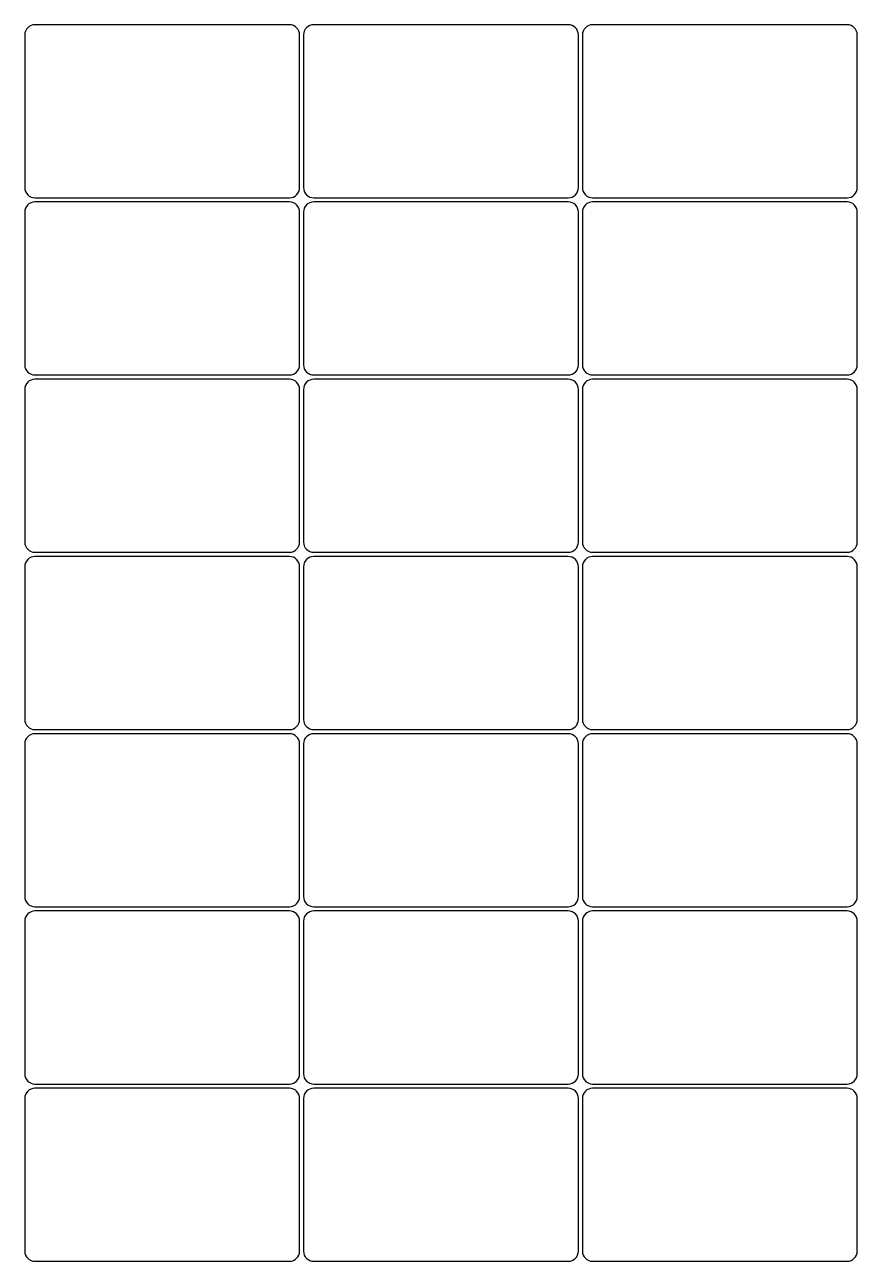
# Model space of a CAD drawing. Header units: inches. Extents: x 0.9 to 11.1, y -16.6 to -1.4.
import ezdxf

# ---------------------------------------------------------------- set-up
doc = ezdxf.new("R2010")
doc.units = ezdxf.units.IN

msp = doc.modelspace()

# ---------------------------------------------------------------- linework, layer by layer
for points in [[(4.14, -3.532, 0.414214), (4.265, -3.407), (4.265, -1.532, 0.414214), (4.14, -1.407), (1.015, -1.407, 0.414214), (0.89, -1.532), (0.89, -3.407, 0.414214), (1.015, -3.532)], [(7.563, -3.532, 0.414214), (7.688, -3.407), (7.688, -1.532, 0.414214), (7.563, -1.407), (4.438, -1.407, 0.414214), (4.313, -1.532), (4.313, -3.407, 0.414214), (4.438, -3.532)], [(10.987, -3.532, 0.414214), (11.112, -3.407), (11.112, -1.532, 0.414214), (10.987, -1.407), (7.862, -1.407, 0.414214), (7.737, -1.532), (7.737, -3.407, 0.414214), (7.862, -3.532)], [(4.14, -5.708, 0.414214), (4.265, -5.583), (4.265, -3.708, 0.414214), (4.14, -3.583), (1.015, -3.583, 0.414214), (0.89, -3.708), (0.89, -5.583, 0.414214), (1.015, -5.708)], [(7.563, -5.708, 0.414214), (7.688, -5.583), (7.688, -3.708, 0.414214), (7.563, -3.583), (4.438, -3.583, 0.414214), (4.313, -3.708), (4.313, -5.583, 0.414214), (4.438, -5.708)], [(10.987, -5.708, 0.414214), (11.112, -5.583), (11.112, -3.708, 0.414214), (10.987, -3.583), (7.862, -3.583, 0.414214), (7.737, -3.708), (7.737, -5.583, 0.414214), (7.862, -5.708)], [(4.14, -7.885, 0.414214), (4.265, -7.76), (4.265, -5.885, 0.414214), (4.14, -5.76), (1.015, -5.76, 0.414214), (0.89, -5.885), (0.89, -7.76, 0.414214), (1.015, -7.885)], [(7.563, -7.885, 0.414214), (7.688, -7.76), (7.688, -5.885, 0.414214), (7.563, -5.76), (4.438, -5.76, 0.414214), (4.313, -5.885), (4.313, -7.76, 0.414214), (4.438, -7.885)], [(10.987, -7.885, 0.414214), (11.112, -7.76), (11.112, -5.885, 0.414214), (10.987, -5.76), (7.862, -5.76, 0.414214), (7.737, -5.885), (7.737, -7.76, 0.414214), (7.862, -7.885)], [(4.14, -10.062, 0.414214), (4.265, -9.937), (4.265, -8.062, 0.414214), (4.14, -7.937), (1.015, -7.937, 0.414214), (0.89, -8.062), (0.89, -9.937, 0.414214), (1.015, -10.062)], [(7.563, -10.062, 0.414214), (7.688, -9.937), (7.688, -8.062, 0.414214), (7.563, -7.937), (4.438, -7.937, 0.414214), (4.313, -8.062), (4.313, -9.937, 0.414214), (4.438, -10.062)], [(10.987, -10.062, 0.414214), (11.112, -9.937), (11.112, -8.062, 0.414214), (10.987, -7.937), (7.862, -7.937, 0.414214), (7.737, -8.062), (7.737, -9.937, 0.414214), (7.862, -10.062)], [(4.14, -12.238, 0.414214), (4.265, -12.113), (4.265, -10.238, 0.414214), (4.14, -10.113), (1.015, -10.113, 0.414214), (0.89, -10.238), (0.89, -12.113, 0.414214), (1.015, -12.238)], [(7.563, -12.238, 0.414214), (7.688, -12.113), (7.688, -10.238, 0.414214), (7.563, -10.113), (4.438, -10.113, 0.414214), (4.313, -10.238), (4.313, -12.113, 0.414214), (4.438, -12.238)], [(10.987, -12.238, 0.414214), (11.112, -12.113), (11.112, -10.238, 0.414214), (10.987, -10.113), (7.862, -10.113, 0.414214), (7.737, -10.238), (7.737, -12.113, 0.414214), (7.862, -12.238)], [(4.14, -14.415, 0.414214), (4.265, -14.29), (4.265, -12.415, 0.414214), (4.14, -12.29), (1.015, -12.29, 0.414214), (0.89, -12.415), (0.89, -14.29, 0.414214), (1.015, -14.415)], [(7.563, -14.415, 0.414214), (7.688, -14.29), (7.688, -12.415, 0.414214), (7.563, -12.29), (4.438, -12.29, 0.414214), (4.313, -12.415), (4.313, -14.29, 0.414214), (4.438, -14.415)], [(10.987, -14.415, 0.414214), (11.112, -14.29), (11.112, -12.415, 0.414214), (10.987, -12.29), (7.862, -12.29, 0.414214), (7.737, -12.415), (7.737, -14.29, 0.414214), (7.862, -14.415)], [(4.14, -16.592, 0.414214), (4.265, -16.467), (4.265, -14.592, 0.414214), (4.14, -14.467), (1.015, -14.467, 0.414214), (0.89, -14.592), (0.89, -16.467, 0.414214), (1.015, -16.592)], [(7.563, -16.592, 0.414214), (7.688, -16.467), (7.688, -14.592, 0.414214), (7.563, -14.467), (4.438, -14.467, 0.414214), (4.313, -14.592), (4.313, -16.467, 0.414214), (4.438, -16.592)], [(10.987, -16.592, 0.414214), (11.112, -16.467), (11.112, -14.592, 0.414214), (10.987, -14.467), (7.862, -14.467, 0.414214), (7.737, -14.592), (7.737, -16.467, 0.414214), (7.862, -16.592)]]:
    msp.add_lwpolyline(points, format="xyb", close=True)

doc.saveas('drawing.dxf')
